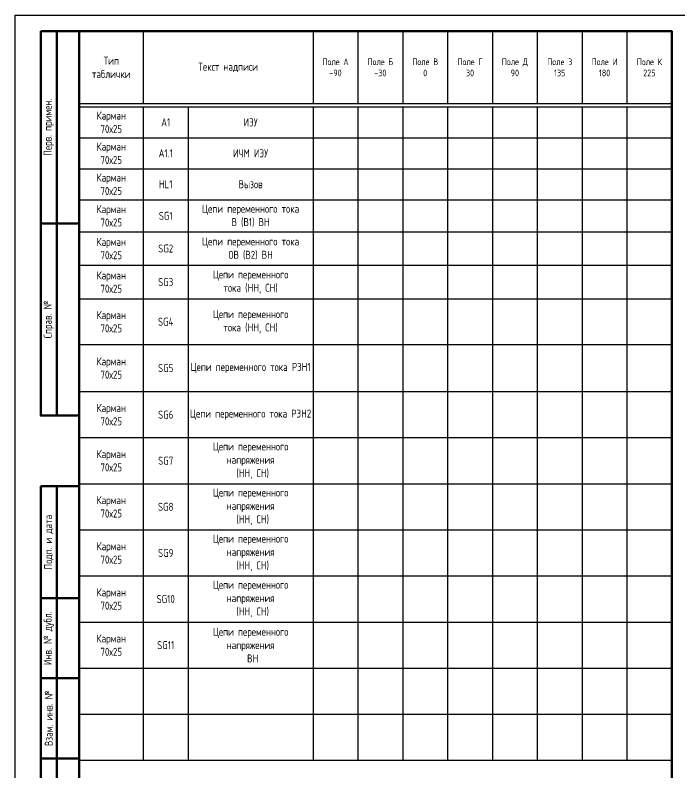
# Model space of a CAD drawing. Header units: millimetres. Extents: x -1117 to 4405, y -90 to 586.
# Drawn here: x -840 to -632.5, y 60.5 to 297 of the extents above; entities that cross this region are included whole.
import ezdxf

# ---------------------------------------------------------------- set-up
doc = ezdxf.new("R2010")
doc.units = ezdxf.units.MM
doc.styles.add('Gost_type_A', font='GOST_A.TTF')

# ---------------------------------------------------------------- blocks, each defined once
blk = doc.blocks.new('Штамп левый верхний')
at = {"lineweight": 50}
for points in [[(-12, 0), (-7, 0), (-7, -60), (-12, -60)], [(-7, 0), (0, 0), (0, -60), (-7, -60)], [(-12, -60), (-7, -60), (-7, -120), (-12, -120)], [(-7, -60), (0, -60), (0, -120), (-7, -120)]]:
    blk.add_lwpolyline(points, close=True, dxfattribs=at)
at = {"char_height": 2.5, "width": 60, "attachment_point": 5, "rotation": 90, "style": 'Gost_type_A'}
for s, insert in [('Перв. примен.', (-9.5, -30)), ('Справ. №', (-9.5, -90))]:
    blk.add_mtext(s, dxfattribs=dict(at, insert=insert))
blk = doc.blocks.new('Штамп левый нижний')
at = {"lineweight": 50}
for points in [[(-12, 145), (-7, 145), (-7, 110), (-12, 110)], [(-7, 145), (0, 145), (0, 110), (-7, 110)], [(-12, 110), (-7, 110), (-7, 85), (-12, 85)], [(-7, 110), (0, 110), (0, 85), (-7, 85)], [(-12, 85), (-7, 85), (-7, 60), (-12, 60)], [(-7, 85), (0, 85), (0, 60), (-7, 60)], [(-12, 60), (-7, 60), (-7, 25), (-12, 25)], [(-7, 60), (0, 60), (0, 25), (-7, 25)], [(-12, 25), (-7, 25), (-7, 0), (-12, 0)], [(-7, 25), (0, 25), (0, 0), (-7, 0)]]:
    blk.add_lwpolyline(points, close=True, dxfattribs=at)
at = {"char_height": 2.5, "attachment_point": 5, "rotation": 90, "style": 'Gost_type_A'}
for s, insert, width in [('Подп. и дата', (-9.5, 127.5), 35), ('Инв. № дубл.', (-9.5, 97.5), 25), ('Взам. инв. №', (-9.5, 72.5), 25), ('Подп. и дата', (-9.5, 42.5), 35), ('Инв. N подл.', (-9.5, 12.5), 25)]:
    blk.add_mtext(s, dxfattribs=dict(at, insert=insert, width=width))
blk = doc.blocks.new('Формат_А4')
blk.add_lwpolyline([(0, 297), (0, 0), (-210, 0), (-210, 297)], close=True)
at = {"lineweight": 50}
blk.add_lwpolyline([(-190, 292), (-5, 292), (-5, 5), (-190, 5)], close=True, dxfattribs=at)
blk = doc.blocks.new('*T18')
at = {"color": 0, "linetype": 'ByBlock', "lineweight": -2, "transparency": 16777216}
for p, q in [((0, 0), (185, 0)), ((0, 0), (0, -227.57)), ((20, 0), (20, -22.61)), ((73, 0), (73, -22.61)), ((87, 0), (87, -22.61)), ((101, 0), (101, -22.61)), ((115, 0), (115, -22.61)), ((129, 0), (129, -22.61)), ((143, 0), (143, -22.61)), ((157, 0), (157, -22.61)), ((171, 0), (171, -22.61)), ((185, 0), (185, -227.57)), ((0, -22.61), (185, -22.61)), ((0, -23.61), (185, -23.61)), ((20, -23.61), (20, -227.57)), ((34, -23.61), (34, -227.57)), ((73, -23.61), (73, -227.57)), ((87, -23.61), (87, -227.57)), ((101, -23.61), (101, -227.57)), ((115, -23.61), (115, -227.57)), ((129, -23.61), (129, -227.57)), ((143, -23.61), (143, -227.57)), ((157, -23.61), (157, -227.57)), ((171, -23.61), (171, -227.57)), ((0, -33.28), (185, -33.28)), ((0, -42.95), (185, -42.95)), ((0, -52.62), (185, -52.62)), ((0, -62.64), (185, -62.64)), ((0, -73.03), (185, -73.03)), ((0, -83.59), (185, -83.59)), ((0, -97.78), (185, -97.78)), ((0, -112.51), (185, -112.51)), ((0, -126.88), (185, -126.88)), ((0, -141.27), (185, -141.27)), ((0, -155.66), (185, -155.66)), ((0, -170.05), (185, -170.05)), ((0, -184.44), (185, -184.44)), ((0, -198.84), (185, -198.84)), ((0, -213.2), (185, -213.2)), ((0, -227.57), (185, -227.57))]:
    blk.add_line(p, q, dxfattribs=at)
at = {"color": 0, "transparency": 16777216, "char_height": 2.5, "attachment_point": 5, "style": 'Gost_type_A'}
for s, insert, width in [('Тип таблички', (10, -11.3), 17), ('{\\H0.83333x;\\C256;Поле А \\P-90}', (80, -11.3), 11), ('{\\H0.83333x;\\C256;Поле Б\\P-30}', (94, -11.3), 11), ('{\\H0.83333x;\\C256;Поле В\\P0}', (108, -11.3), 11), ('{\\H0.83333x;\\C256;Поле Г\\P30}', (122, -11.3), 11), ('{\\H0.83333x;\\C256;Поле Д\\P90}', (136, -11.3), 11), ('{\\H0.83333x;\\C256;Поле З\\P135}', (150, -11.3), 11), ('{\\H0.83333x;\\C256;Поле И\\P180}', (164, -11.3), 11), ('{\\H0.83333x;\\C256;Поле К\\P225}', (178, -11.3), 11), ('Текст надписи', (46.5, -11.3), 50), ('Карман\\P70х25', (10, -28.44), 17), ('A1', (27, -28.44), 11), ('ИЭУ', (53.5, -28.44), 36), ('Карман\\P70х25', (10, -38.11), 17), ('A1.1', (27, -38.11), 11), ('ИЧМ ИЭУ', (53.5, -38.11), 36), ('Карман\\P70х25', (10, -47.78), 17), ('HL1', (27, -47.78), 11), ('Вызов', (53.5, -47.78), 36), ('Карман\\P70х25', (10, -57.63), 17), ('Цепи переменного тока \\PВ (В1) ВН', (53.5, -57.63), 36), ('SG1', (27, -57.63), 11), ('Карман\\P70х25', (10, -67.84), 17), ('Цепи переменного тока \\PОВ (В2) ВН', (53.5, -67.84), 36), ('SG2', (27, -67.84), 11), ('Карман\\P70х25', (10, -78.31), 17), ('{\\C256;Цепи переменного \\Pтока (НН, СН)}', (53.5, -78.31), 36), ('SG3', (27, -78.31), 11), ('Карман\\P70х25', (10, -90.69), 17), ('{\\C256;Цепи переменного \\Pтока (НН, СН)}', (53.5, -90.69), 36), ('SG4', (27, -90.69), 11), ('Карман\\P70х25', (10, -105.15), 17), ('SG5', (27, -105.15), 11), ('{\\C256;Цепи переменного тока РЗН1}', (53.5, -105.15), 36), ('Карман\\P70х25', (10, -119.7), 17), ('{\\C256;Цепи переменного тока РЗН2}', (53.5, -119.7), 36), ('SG6', (27, -119.7), 11), ('{\\C256;Цепи переменного напряжения  \\P (НН, СН)}', (53.5, -134.08), 36), ('Карман\\P70х25', (10, -134.08), 17), ('SG7', (27, -134.08), 11), ('{\\C256;Цепи переменного напряжения  \\P (НН, СН)}', (53.5, -148.47), 36), ('Карман\\P70х25', (10, -148.47), 17), ('SG8', (27, -148.47), 11), ('{\\C256;Цепи переменного напряжения  \\P (НН, СН)}', (53.5, -162.86), 36), ('Карман\\P70х25', (10, -162.86), 17), ('SG9', (27, -162.86), 11), ('{\\C256;Цепи переменного напряжения  \\P (НН, СН)}', (53.5, -177.25), 36), ('Карман\\P70х25', (10, -177.25), 17), ('SG10', (27, -177.25), 11), ('{\\C256;Цепи переменного напряжения\\P BH}', (53.5, -191.64), 36), ('Карман\\P70х25', (10, -191.64), 17), ('SG11', (27, -191.64), 11)]:
    blk.add_mtext(s, dxfattribs=dict(at, insert=insert, width=width))

msp = doc.modelspace()

# ---------------------------------------------------------------- block references
at = {"color": 1}
for name, p in [('Формат_А4', (-630, 0)), ('Штамп левый верхний', (-820, 292)), ('Штамп левый нижний', (-820, 5))]:
    msp.add_blockref(name, p, dxfattribs=at)
msp.add_blockref('*T18', (-820, 292))

doc.saveas('drawing.dxf')
